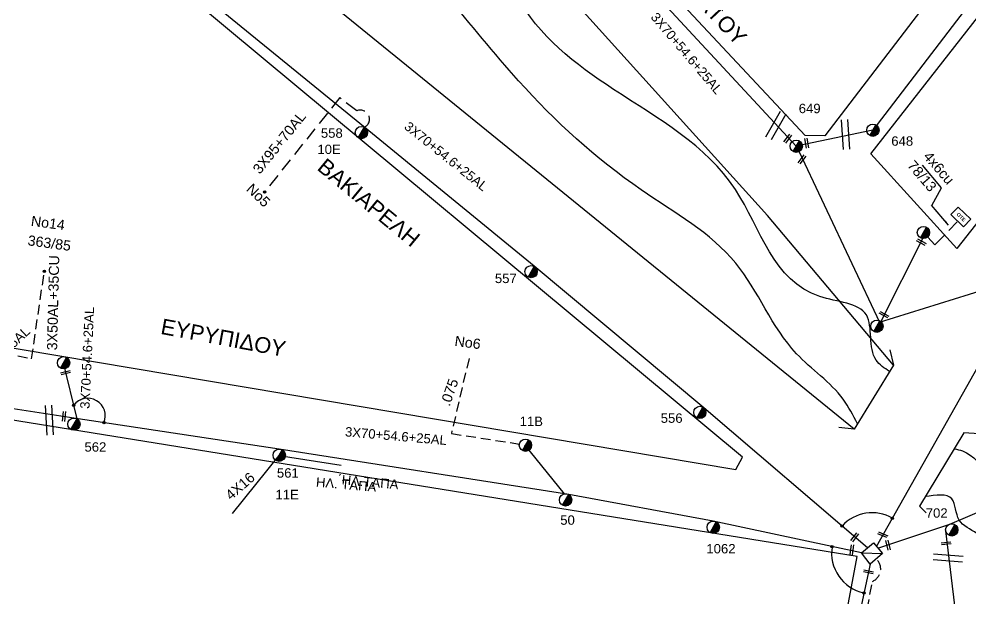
# Model space of a CAD drawing. Header units: millimetres. Extents: x 72 to 3039, y -786 to 786.
# Drawn here: x 1752.7 to 1935.2, y -125.4 to -14.2 of the extents above; entities that cross this region are included whole.
import ezdxf

# ---------------------------------------------------------------- set-up
doc = ezdxf.new("R2010")
doc.units = ezdxf.units.MM
doc.linetypes.add('DASHED', pattern=[19.05, 12.7, -6.35])
for name, color, linetype in [('Pillar OTE', 7, 'Continuous'), ('Άγνωστα', 7, 'Continuous'), ('Γέφυρες Εναέριου Δικτύου', 7, 'Continuous'), ('Εναέρια παροχή ΧΤ 4x16', 7, 'SYN_LINE'), ('Επιγραφές - Σχήματα', 7, 'Continuous'), ('Καλώδια ΧΤ   3x150AL+50CU', 7, 'DASHED'), ('Μηχανική τομή', 7, 'Continuous'), ('Στύλος ΦΜ', 7, 'Continuous'), ('Στύλος ΦΜ @ 1', 7, 'Continuous'), ('Συνδέσεις', 7, 'Continuous'), ('Συνεστραμμένα ΧΤ   3x70+54.6+25 AL', 7, 'SYN_LINE'), ('Τομή', 7, 'Continuous'), ('Υπόβαθρο ΔΕΗ', 7, 'Continuous'), ('Υπόγεια καλώδια Παροχών ΧΤ   .075', 7, 'DASHED'), ('Υπόγεια καλώδια Παροχών ΧΤ   4x50AL', 7, 'DASHED'), ('Υπόγεια καλώδια Παροχών ΧΤ   4x6', 7, 'DASHED')]:
    doc.layers.add(name, color=color, linetype=linetype)
doc.styles.get("Standard").update_dxf_attribs({"font": 'arial.ttf'})
doc.linetypes.add('SYN_LINE', pattern='A,0.5,-0.0001,["/\\/\\/\\/",Standard,S=0.1,R=0,X=0,Y=-0.05],-0.25', length=0.7501)
doc.dimstyles.new('ISO-25', dxfattribs={"dimtxt": 2.5, "dimasz": 2.5, "dimexe": 1.25, "dimexo": 0.625, "dimtad": 1, "dimtxsty": 'Standard', "dimcen": 2.5, "dimadec": 0, "dimazin": 0, "dimtfac": 1, "dimtmove": 0, "dimatfit": 3, "dimfxl": 1, "dimarcsym": 0})

# ---------------------------------------------------------------- blocks, each defined once
blk = doc.blocks.new('ΥΠΑΡΧΩΝ ΤΣΙΜΕΝΤΕΝΙΟΣ ΣΤΥΛΟΣ')
at = {"layer": 'Στύλος ΦΜ'}
blk.add_hatch(color=7, dxfattribs=at).paths.add_polyline_path([(-1.29, -2.28, 0.574793), (2.62, 0, 0.268822), (1.3, 2.27)])
at = {"layer": 'Στύλος ΦΜ', "color": 7}
blk.add_line((-1.29, -2.28), (1.3, 2.27), dxfattribs=at)
blk.add_circle((0, 0), 2.62, dxfattribs=at)
at = {"layer": 'Στύλος ΦΜ', "flags": 4}
for tag, p in [('ΑΡΙΘΜΟΣ', (-4.68, 8.05)), ('ΤΥΠΟΣ', (-4.91, 3.03))]:
    blk.add_attdef(tag, p, '', height=4, dxfattribs=at)
blk = doc.blocks.new('ΤΟΜΗ')
at = {"layer": 'Τομή', "ltscale": 40}
for p, q in [((-5.68, 0), (5.68, 0)), ((5.68, -2.33), (-5.68, -2.33))]:
    blk.add_line(p, q, dxfattribs=at)
blk = doc.blocks.new('_ΣΥΝΔΕΣΗ')
at = {"layer": 'Συνδέσεις', "linetype": 'SYN_LINE', "ltscale": 40}
blk.add_hatch(color=256, dxfattribs=at).paths.add_polyline_path([(0.5, -0.01, 1), (-0.5, -0.01, 1)])
at = {"layer": 'Συνδέσεις'}
blk.add_circle((0, -0.01), 0.5, dxfattribs=at)
blk = doc.blocks.new('ΜΗΧΑΝΙΚΗ ΤΟΜΗ')
at = {"layer": 'Μηχανική τομή', "ltscale": 40}
for p, q in [((-1.89, 0.78), (1.89, 0.78)), ((1.89, 0), (-1.89, 0))]:
    blk.add_line(p, q, dxfattribs=at)
blk = doc.blocks.new('PILLAR ΟΤΕ')
at = {"layer": 'Pillar OTE', "ltscale": 40}
blk.add_lwpolyline([(-3.31, 2.02), (3.39, 2.02), (3.39, -1.99), (-3.31, -1.99)], close=True, dxfattribs=at)
at = {"layer": 'Pillar OTE', "insert": (-1.81, 0.71), "char_height": 1.3575, "width": 109.961, "attachment_point": 1}
blk.add_mtext('{\\fArial|b1|i0|c161|p34;OTE}', dxfattribs=at)

msp = doc.modelspace()

# ---------------------------------------------------------------- linework, layer by layer
at = {"layer": 'Άγνωστα', "color": 5, "linetype": 'DASHED', "ltscale": 0.2}
msp.add_lwpolyline([(1818.89, -34.97, 0.986239), (1817.42, -31.83), (1814.16, -29.29), (1799.75, -47.39)], format="xyb", dxfattribs=at)
at = {"layer": 'Άγνωστα'}
msp.add_lwpolyline([(1914.2, -116.61), (1916.46, -114.68), (1918.21, -116.71), (1915.82, -118.73), (1914.2, -116.61), (1918.21, -116.71)], dxfattribs=at)
at = {"layer": 'Γέφυρες Εναέριου Δικτύου'}
msp.add_arc((1765.84, -90.32), 3.37, 337.6007, 142.483, dxfattribs=at)
at = {"layer": 'Γέφυρες Εναέριου Δικτύου', "ltscale": 20}
for start, end in [(59.7762, 137.9214), (170.6579, 258.3161)]:
    msp.add_arc((1916.21, -116.66), 7.76, start, end, dxfattribs=at)
at = {"layer": 'Εναέρια παροχή ΧΤ 4x16', "color": 2, "ltscale": 15}
msp.add_lwpolyline([(1793.62, -109.07), (1802.56, -97.89), (1814.43, -99.75), (1814.43, -99.75)], dxfattribs=at)
at = {"layer": 'Επιγραφές - Σχήματα', "ltscale": 40}
msp.add_lwpolyline([(1927.65, -49.94), (1929.54, -46.56), (1925.88, -42.26)], dxfattribs=at)
at = {"layer": 'Καλώδια ΧΤ   3x150AL+50CU', "color": 30, "ltscale": 0.15}
msp.add_lwpolyline([(1744.04, -76.99), (1755.08, -79.37), (1757.53, -62.58)], dxfattribs=at)
at = {"layer": 'Καλώδια ΧΤ   3x150AL+50CU', "color": 5, "ltscale": 0.15}
msp.add_lwpolyline([(1914.81, -194.48), (1903.22, -192.01), (1916.27, -122.06, 0.545867), (1917.01, -117.72, 4.140914)], format="xyb", dxfattribs=at)
at = {"layer": 'Συνεστραμμένα ΧΤ   3x70+54.6+25 AL', "color": 133, "ltscale": 20}
msp.add_lwpolyline([(1901.65, -38.59), (1867.11, -1.25), (1848.61, 18.22), (1832.47, 30.34), (1795.91, 69.92), (1760.7, 112.6)], dxfattribs=at)
at = {"layer": 'Συνεστραμμένα ΧΤ   3x70+54.6+25 AL', "color": 151, "ltscale": 20}
msp.add_lwpolyline([(1981.06, 44.25), (1960.99, 23.17), (1939.5, -5.22), (1916.38, -35.53), (1901.97, -38.52)], dxfattribs=at)
at = {"layer": 'Συνεστραμμένα ΧΤ   3x70+54.6+25 AL', "color": 5, "ltscale": 20}
for points in [[(1915.33, -115.65), (1883.95, -88.75), (1851.42, -61.63), (1819.05, -35.08), (1780.42, -3.54)], [(1917.06, -115.37), (1946.37, -63.37), (1974.44, -38.38), (2010.95, -24.17), (2050.22, -21.16), (2064.99, -21.76)], [(1901.69, -38.61), (1917.63, -72.34), (1946.37, -63.37)], [(1917.97, -72.13), (1925.97, -56.3)]]:
    msp.add_lwpolyline(points, dxfattribs=at)
at = {"layer": 'Συνεστραμμένα ΧΤ   3x70+54.6+25 AL', "color": 2, "ltscale": 14}
msp.add_lwpolyline([(1763.8, -90.89), (1761.21, -80.13)], dxfattribs=at)
at = {"layer": 'Συνεστραμμένα ΧΤ   3x70+54.6+25 AL', "color": 62, "ltscale": 20}
msp.add_lwpolyline([(1917.33, -115.69), (1931.11, -111.08), (1945.34, -105), (1979.79, -96.89), (2048.59, -86.82), (2077.97, -83.92)], dxfattribs=at)
at = {"layer": 'Συνεστραμμένα ΧΤ   3x70+54.6+25 AL', "color": 30, "ltscale": 20}
msp.add_lwpolyline([(1763.21, -90.74), (1734.05, -86.3)], dxfattribs=at)
at = {"layer": 'Συνεστραμμένα ΧΤ   3x70+54.6+25 AL', "color": 2, "ltscale": 20}
for points in [[(1914.2, -116.61), (1885.76, -110.51), (1858.05, -105.42), (1802.56, -96.71), (1763.21, -90.74)], [(1915.82, -118.73), (1907.73, -156.62), (1903.36, -182.55), (1895.11, -224.01)]]:
    msp.add_lwpolyline(points, dxfattribs=at)
at = {"layer": 'Συνεστραμμένα ΧΤ   3x70+54.6+25 AL', "color": 2, "ltscale": 15}
msp.add_lwpolyline([(1857.22, -105.29), (1849.63, -95.88), (1849.63, -95.88)], dxfattribs=at)
at = {"layer": 'Συνεστραμμένα ΧΤ   3x70+54.6+25 AL', "color": 6, "ltscale": 20}
msp.add_lwpolyline([(1895.11, -224.01), (1913.32, -226.44), (1942.62, -232.55), (1961.11, -235.63), (1998.68, -242.28), (2015.89, -245.32), (2017.99, -233.68), (2008.53, -221.22), (1983.82, -195.25), (1960.31, -168.31), (1933.6, -139.4), (1930.32, -112.34)], dxfattribs=at)
at = {"layer": 'Υπόβαθρο ΔΕΗ'}
for points in [[(1912.77, -92.84), (1811.32, -10.35), (1793.95, 14.66), (1786.14, 32.84), (1769.4, 61.49), (1759.83, 76.42), (1734.57, 110.35), (1713.39, 133.78), (1693.09, 154.57, 0.345717), (1674.29, 157.05), (1655.63, 146.96, 0.248317), (1634.79, 148.29), (1568.35, 311.22)], [(1971.14, 47.07), (1907.14, -36.64), (1903.4, -36.55), (1851.15, 19.34, -0.447339), (1851.61, 24.46), (1856.83, 31.86), (1866.97, 44.08), (1866.97, 44.08), (1906.88, 94.96), (1971.14, 47.07)], [(1932.46, -58.23), (1915.99, -40.04), (1935.54, -15.05), (1952.98, 7.24), (1976.91, 38.68, -0.366844), (1980.81, 39.54), (2002.73, 23.63, -0.061598), (2005.89, 14.1, -0.125696), (2002.79, -0.41, -0.166027), (1985.58, -16.79, 0.024814), (1968.64, -22.1, 0.110158), (1949.64, -36.44), (1932.46, -58.23)], [(1779.34, -4.96), (1675.04, 11.26, 0.62115), (1671.43, 6.12), (1716.71, -71.48), (1890.1, -100.61), (1891.35, -98.22), (1779.34, -4.96)], [(1913.37, -117.29), (1731.97, -88), (1727.54, -98.77), (1730.77, -115.88), (1731.51, -130.43, -0.0729), (1729.77, -148.67, -0.080027), (1719.22, -179.85), (1720.78, -185.12), (1895.15, -214.63), (1913.37, -117.29)]]:
    msp.add_lwpolyline(points, format="xyb", dxfattribs=at)
for points in [[(1920.29, -80.58), (1896.19, -51.87), (1847.17, 2.47), (1800.4, 55.98), (1750.68, 112.85)], [(1919.61, -77.65), (1920.29, -80.58), (1912.77, -92.84), (1909.84, -92.55)], [(1936.77, -93.79), (1933.79, -93.59), (1925.28, -107.61), (1926.56, -108.93)]]:
    msp.add_lwpolyline(points, dxfattribs=at)
for points in [[(1913.39, -91.84), (1910.67, -87.13), (1901.72, -78.39), (1890.07, -61.02), (1871.96, -46.98), (1848.42, -26.03), (1819.68, 5.53), (1810.61, 13.68), (1802.29, 30.22), (1769.72, 65.89), (1761.47, 76.97), (1756.27, 88.1), (1746.69, 99.13), (1739.6, 112.79), (1714.41, 144), (1681.91, 181.48), (1642.93, 212.01), (1639.44, 221.59), (1626.4, 231.1), (1605.9, 244.83), (1595.89, 264.84), (1588.6, 285.36), (1584.02, 299.5), (1569.42, 311.36), (1557.84, 337.31), (1550.14, 350.46), (1546.77, 375.41)], [(1919.55, -81.8), (1917, -79.66), (1915.11, -70.97), (1906.19, -67.42), (1890, -46.9), (1866.66, -27.71), (1848.08, -9.69), (1840.66, 3.49), (1828.74, 10.75), (1824.18, 17.97), (1819.27, 34.38), (1809.32, 44.49), (1810.59, 42.11), (1807.71, 40.95), (1803.83, 42.44), (1793.86, 55.73), (1776.39, 74.37), (1769.57, 87.77), (1755.2, 103.48), (1749.49, 114.83), (1748.49, 115.31), (1747.46, 114.35), (1744.52, 115.99), (1732.2, 137.7), (1731.62, 137.68), (1731.13, 136.13), (1720.56, 147.22), (1716.84, 152.55), (1713.49, 160.39), (1705.21, 170.66), (1697.69, 179.47), (1672.22, 204.18), (1662.12, 208.28), (1638.84, 233.9), (1628.31, 253.61), (1618.8, 257.87), (1610.3, 266.09), (1607.03, 282.53), (1603.46, 297.89), (1594.15, 309.71), (1586.24, 325.43), (1572.1, 341.31), (1562.61, 357.02), (1557.58, 373.62)], [(1931.96, -96.61), (1933.55, -97.05), (1942.47, -107.86), (1954.51, -114.62), (1965.18, -124.94), (1970.56, -133.87), (1975.67, -141.66), (1988.03, -154.02), (2000.4, -161), (2007.57, -163.73), (2014.29, -176.16), (2017.56, -181.87), (2026.04, -182.48), (2031.61, -185.27), (2039.04, -198.79), (2049.12, -207.87), (2058.22, -210.2)], [(2057.23, -229.2), (2044.03, -217.45), (2026.45, -206.09), (2010.3, -190.54), (1993, -179.17), (1983.1, -167.56), (1976.33, -160.8), (1960.64, -139.12), (1950.7, -128.55), (1941.82, -120.57), (1936.28, -112.86), (1932.91, -110.31), (1931.5, -106.25), (1926.37, -105.81)]]:
    msp.add_spline(points, degree=3, dxfattribs=at)
at = {"layer": 'Υπόγεια καλώδια Παροχών ΧΤ   .075', "color": 2, "ltscale": 0.15}
msp.add_lwpolyline([(1838.94, -79.29), (1835.55, -93.7), (1848.6, -95.72)], dxfattribs=at)
at = {"layer": 'Υπόγεια καλώδια Παροχών ΧΤ   4x6', "color": 5, "linetype": 'DASHED', "ltscale": 0.2}
msp.add_lwpolyline([(1926.91, -56.07), (1928.27, -57.53), (1932.52, -53.1)], dxfattribs=at)

# ---------------------------------------------------------------- block references
at = {"layer": 'Pillar OTE', "xscale": 0.5, "yscale": 0.5, "zscale": 0.5, "rotation": 315.4269514480453}
msp.add_blockref('PILLAR ΟΤΕ', (1933.21, -52.15), dxfattribs=at)
at = {"layer": 'Μηχανική τομή'}
for p, xscale, yscale, zscale, rotation in [((1899.88, -37.01), 0.5000000000000278, 0.5000000000000278, 0.5000000000000278, 232.4230382662197), ((1903.48, -38.03), 0.4999999999999846, 0.4999999999999846, 0.4999999999999846, 280.1787099764869), ((1902.62, -41.01), 0.5000000000000278, 0.5000000000000278, 0.5000000000000278, 232.4230382662197), ((1925.58, -57.17), 0.4999999999999845, 0.4999999999999845, 0.4999999999999845, 331.682560206039), ((1918.4, -71.07), 0.4999999999999845, 0.4999999999999845, 0.4999999999999845, 331.682560206039), ((1761.56, -81.86), 0.500000000000001, 0.500000000000001, 0.500000000000001, 193.3469826211406), ((1761.09, -90.39), 0.5000000000000824, 0.5000000000000824, 0.5000000000000824, 264.1662973681102), ((1912.73, -113.47), 0.5000000000000278, 0.5000000000000278, 0.5000000000000278, 232.4230382662197), ((1918.33, -112.94), 0.5000000000000185, 0.5000000000000185, 0.5000000000000185, 157.9564452470127), ((1919.07, -115.16), 0.5000000000000266, 0.5000000000000266, 0.5000000000000266, 282.5997425391417), ((1930.38, -114.57), 0.5000000000000472, 0.5000000000000472, 0.5000000000000472, 187.4413516594666), ((1912.14, -115.96), 0.5000000000000007, 0.5000000000000007, 0.5000000000000007, 262.1527309881106), ((1915.54, -120.03), 0.4999999999999943, 0.4999999999999943, 0.4999999999999943, 169.002156331994)]:
    msp.add_blockref('ΜΗΧΑΝΙΚΗ ΤΟΜΗ', p, dxfattribs=dict(at, xscale=xscale, yscale=yscale, zscale=zscale, rotation=rotation))
at = {"layer": 'Στύλος ΦΜ @ 1', "ltscale": 40}
ref = msp.add_blockref('ΥΠΑΡΧΩΝ ΤΣΙΜΕΝΤΕΝΙΟΣ ΣΤΥΛΟΣ', (1901.68, -38.61), dxfattribs=dict(at, xscale=0.4499999999998181, yscale=0.4499999999998181, zscale=0.4499999999998181))
ref.add_attrib('ΑΡΙΘΜΟΣ', '649', (1902.15, -32.26), dxfattribs={"layer": 'Στύλος ΦΜ', "height": 1.8, "flags": 4})
ref = msp.add_blockref('ΥΠΑΡΧΩΝ ΤΣΙΜΕΝΤΕΝΙΟΣ ΣΤΥΛΟΣ', (1916.37, -35.53), dxfattribs=dict(at, xscale=0.4499999999998181, yscale=0.4499999999998181, zscale=0.4499999999998181))
ref.add_attrib('ΑΡΙΘΜΟΣ', '648', (1919.89, -38.51), dxfattribs={"layer": 'Στύλος ΦΜ', "height": 1.8, "flags": 4})
ref = msp.add_blockref('ΥΠΑΡΧΩΝ ΤΣΙΜΕΝΤΕΝΙΟΣ ΣΤΥΛΟΣ', (1818.3, -35.99), dxfattribs=dict(at, xscale=0.4499999999998181, yscale=0.4499999999998181, zscale=0.4499999999998181))
ref.add_attrib('ΤΥΠΟΣ', '10Ε', (1809.87, -40.1), dxfattribs={"layer": 'Στύλος ΦΜ', "height": 1.8, "flags": 4})
ref.add_attrib('ΑΡΙΘΜΟΣ', '558', (1810.54, -36.98), dxfattribs={"layer": 'Στύλος ΦΜ', "height": 1.8, "flags": 4})
at = {"layer": 'Στύλος ΦΜ @ 1', "ltscale": 40, "xscale": 0.4499999999998181, "yscale": 0.4499999999998181, "zscale": 0.4499999999998181}
for p in [(1926.05, -55.15), (1917.13, -73.13), (1761.21, -80.13)]:
    msp.add_blockref('ΥΠΑΡΧΩΝ ΤΣΙΜΕΝΤΕΝΙΟΣ ΣΤΥΛΟΣ', p, dxfattribs=at)
at = {"layer": 'Στύλος ΦΜ @ 1', "ltscale": 40}
ref = msp.add_blockref('ΥΠΑΡΧΩΝ ΤΣΙΜΕΝΤΕΝΙΟΣ ΣΤΥΛΟΣ', (1850.84, -62.66), dxfattribs=dict(at, xscale=0.4499999999998181, yscale=0.4499999999998181, zscale=0.4499999999998181))
ref.add_attrib('ΑΡΙΘΜΟΣ', '557', (1843.9, -64.85), dxfattribs={"layer": 'Στύλος ΦΜ', "height": 1.8, "flags": 4})
ref = msp.add_blockref('ΥΠΑΡΧΩΝ ΤΣΙΜΕΝΤΕΝΙΟΣ ΣΤΥΛΟΣ', (1883.19, -89.64), dxfattribs=dict(at, xscale=0.4499999999998181, yscale=0.4499999999998181, zscale=0.4499999999998181))
ref.add_attrib('ΑΡΙΘΜΟΣ', '556', (1875.69, -91.65), dxfattribs={"layer": 'Στύλος ΦΜ', "height": 1.8, "flags": 4})
ref = msp.add_blockref('ΥΠΑΡΧΩΝ ΤΣΙΜΕΝΤΕΝΙΟΣ ΣΤΥΛΟΣ', (1763.21, -91.91), dxfattribs=dict(at, xscale=0.4499999999998181, yscale=0.4499999999998181, zscale=0.4499999999998181))
ref.add_attrib('ΑΡΙΘΜΟΣ', '562', (1765.22, -97.18), dxfattribs={"layer": 'Στύλος ΦΜ', "height": 1.8, "flags": 4})
ref = msp.add_blockref('ΥΠΑΡΧΩΝ ΤΣΙΜΕΝΤΕΝΙΟΣ ΣΤΥΛΟΣ', (1849.76, -95.94), dxfattribs=dict(at, xscale=0.4499999999998181, yscale=0.4499999999998181, zscale=0.4499999999998181))
ref.add_attrib('ΤΥΠΟΣ', '11Β', (1848.64, -92.27), dxfattribs={"layer": 'Στύλος ΦΜ', "height": 1.8, "flags": 4})
ref = msp.add_blockref('ΥΠΑΡΧΩΝ ΤΣΙΜΕΝΤΕΝΙΟΣ ΣΤΥΛΟΣ', (1802.56, -97.88), dxfattribs=dict(at, xscale=0.4499999999998181, yscale=0.4499999999998181, zscale=0.4499999999998181))
ref.add_attrib('ΤΥΠΟΣ', '11Ε', (1801.84, -106.3), dxfattribs={"layer": 'Στύλος ΦΜ', "height": 1.8, "flags": 4})
ref.add_attrib('ΑΡΙΘΜΟΣ', '561', (1802.11, -102.16), dxfattribs={"layer": 'Στύλος ΦΜ', "height": 1.8, "flags": 4})
ref = msp.add_blockref('ΥΠΑΡΧΩΝ ΤΣΙΜΕΝΤΕΝΙΟΣ ΣΤΥΛΟΣ', (1857.46, -106.44), dxfattribs=dict(at, xscale=0.4499999999998181, yscale=0.4499999999998181, zscale=0.4499999999998181))
ref.add_attrib('ΑΡΙΘΜΟΣ', '50', (1856.43, -111.2), dxfattribs={"layer": 'Στύλος ΦΜ', "height": 1.8, "flags": 4})
ref = msp.add_blockref('ΥΠΑΡΧΩΝ ΤΣΙΜΕΝΤΕΝΙΟΣ ΣΤΥΛΟΣ', (1931.49, -112.19), dxfattribs=dict(at, xscale=0.4499999999998181, yscale=0.4499999999998181, zscale=0.4499999999998181))
ref.add_attrib('ΑΡΙΘΜΟΣ', '702', (1926.5, -109.84), dxfattribs={"layer": 'Στύλος ΦΜ', "height": 1.8, "flags": 4})
ref = msp.add_blockref('ΥΠΑΡΧΩΝ ΤΣΙΜΕΝΤΕΝΙΟΣ ΣΤΥΛΟΣ', (1885.76, -111.69), dxfattribs=dict(at, xscale=0.4499999999998181, yscale=0.4499999999998181, zscale=0.4499999999998181))
ref.add_attrib('ΑΡΙΘΜΟΣ', '1062', (1884.44, -116.69), dxfattribs={"layer": 'Στύλος ΦΜ', "height": 1.8, "flags": 4})
at = {"layer": 'Συνδέσεις', "xscale": 0.4499999999998181, "yscale": 0.4499999999998181, "zscale": 0.4499999999998181}
for p in [(1799.75, -47.39), (1757.53, -62.57), (1763.17, -88.26), (1768.96, -91.6), (1910.45, -111.45), (1920.12, -109.95), (1908.55, -115.4), (1914.64, -124.26)]:
    msp.add_blockref('_ΣΥΝΔΕΣΗ', p, dxfattribs=at)
at = {"layer": 'Τομή'}
for p, xscale, yscale, zscale, rotation in [((1897.25, -34.34), 0.4999999999998795, 0.4999999999998795, 0.4999999999998795, 60.60771217764444), ((1910.55, -36.38), 0.4999999999998813, 0.4999999999998813, 0.4999999999998813, 93.75513391274113), ((1759.07, -91.1), 0.4999999999998759, 0.4999999999998759, 0.4999999999998759, 273.1185610526705), ((1930.82, -116.99), 0.4999999999997731, 0.4999999999997731, 0.4999999999997731, 355.9593909650716)]:
    msp.add_blockref('ΤΟΜΗ', p, dxfattribs=dict(at, xscale=xscale, yscale=yscale, zscale=zscale, rotation=rotation))

# ---------------------------------------------------------------- texts
at = {"layer": 'Άγνωστα', "insert": (1797.32, -42.87), "char_height": 1.8, "width": 23.5192, "attachment_point": 1, "rotation": 51.1676}
msp.add_mtext('{\\H1.083x;3X95+70AL}', dxfattribs=at)
at = {"layer": 'Εναέρια παροχή ΧΤ 4x16', "insert": (1792.01, -105.14), "char_height": 1.8, "width": 23.5192, "attachment_point": 1, "rotation": 41.1486}
msp.add_mtext('{\\H1.083x;4X16}', dxfattribs=at)
at = {"layer": 'Επιγραφές - Σχήματα', "attachment_point": 1}
for s, insert, char_height, width, rotation in [('ΕΛΛΗΝΙΚΟΥ ΣΤΡΑΤΟΥ', (1861.76, 15.41), 3, 65.618, 313.0426), ('BAKIAPEΛH', (1811.54, -40.68), 3, 23.5192, 320.4464), ('{\\H1.083x;No5}', (1797.45, -45.58), 1.8, 23.5192, 315.8743), ('{\\H1.083x;No14}', (1755.13, -51.92), 1.8, 23.5192, 352.3443), ('{\\H1.083x;363/85}', (1754.5, -55.65), 1.8, 23.5192, 352.3443), ('ΕΥΡΥΠΙΔΟΥ', (1780.22, -71.62), 3, 23.5192, 349.44), ('{\\H1.083x;No6}', (1836.35, -74.94), 1.8, 23.5192, 352.3443), ('ΗΛ. ΤΑΠΑ', (1809.7, -102.09), 1.8, 16.2172, 355.0514), ('΄ΗΛ.ΤΑΠΑ', (1813.8, -101.58), 1.8, 16.2172, 355.0514)]:
    msp.add_mtext(s, dxfattribs=dict(at, insert=insert, char_height=char_height, width=width, rotation=rotation))
at = {"layer": 'Καλώδια ΧΤ   3x150AL+50CU', "insert": (1758.02, -77.71), "char_height": 1.8, "width": 23.5192, "attachment_point": 1, "rotation": 88.6193}
msp.add_mtext('{\\H1.083x;3X50AL+35CU}', dxfattribs=at)
at = {"layer": 'Συνεστραμμένα ΧΤ   3x70+54.6+25 AL', "char_height": 1.8, "width": 16.2172, "attachment_point": 1}
for insert, rotation in [((1875.02, -12.74), 310.3813), ((1827.48, -33.72), 321.3327), ((1764.38, -88.91), 87.3591), ((1739.38, -86.34), 42.864), ((1815.26, -92.43), 355.0514)]:
    msp.add_mtext('3X70+54.6+25AL', dxfattribs=dict(at, insert=insert, rotation=rotation))
at = {"layer": 'Υπόγεια καλώδια Παροχών ΧΤ   .075', "insert": (1833.37, -87.98), "char_height": 1.8, "width": 23.5192, "attachment_point": 1, "rotation": 70.9479}
msp.add_mtext('{\\H1.083x;.075}', dxfattribs=at)
at = {"layer": 'Υπόγεια καλώδια Παροχών ΧΤ   4x50AL', "char_height": 1.8, "width": 23.5192, "attachment_point": 1, "rotation": 310.7374}
for s, insert in [('{\\H1.083x;4x6cu}', (1927.39, -39.37)), ('{\\H1.083x;78/13}', (1924.3, -41.09))]:
    msp.add_mtext(s, dxfattribs=dict(at, insert=insert))

# ---------------------------------------------------------------- leaders
at = {"layer": 'Επιγραφές - Σχήματα', "ltscale": 40}
msp.add_leader([(1930.89, -53.74), (1927.62, -49.9)], dimstyle='ISO-25', override={"dimasz": 1, "dimtad": 0}, dxfattribs=at)

doc.saveas('drawing.dxf')
